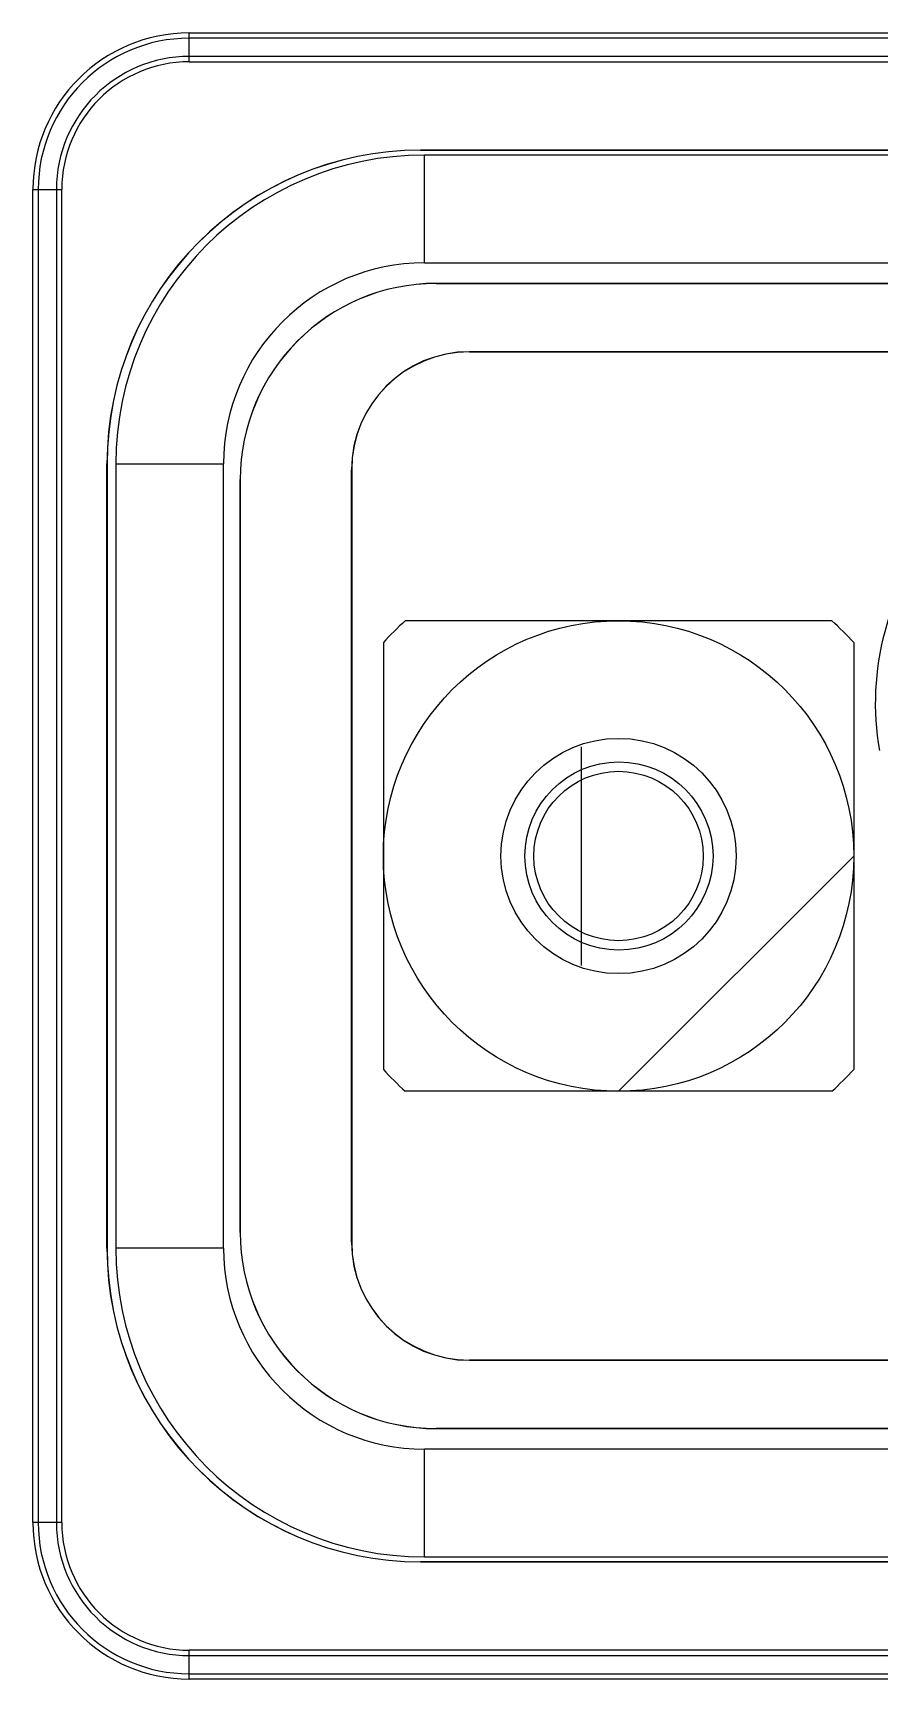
# Model space of a CAD drawing. Header units: millimetres. Extents: x 2423 to 7028, y 909 to 2460.
# Drawn here: x 5317.9 to 5328.69, y 2045.59 to 2066.58 of the extents above; entities that cross this region are included whole.
import ezdxf

# ---------------------------------------------------------------- set-up
doc = ezdxf.new("R2010")
doc.units = ezdxf.units.MM

msp = doc.modelspace()

# ---------------------------------------------------------------- linework, layer by layer
for p, q in [((5319.893, 2066.214), (5319.893, 2066.582)), ((5319.893, 2066.582), (5377.893, 2066.582)), ((5377.893, 2066.514), (5319.893, 2066.514)), ((5377.893, 2066.282), (5319.893, 2066.282)), ((5319.893, 2066.214), (5377.893, 2066.214)), ((5322.843, 2065.086), (5322.843, 2065.087)), ((5322.843, 2065.087), (5374.943, 2065.087)), ((5374.943, 2065.086), (5322.843, 2065.086)), ((5322.893, 2063.65), (5322.893, 2065.024)), ((5374.893, 2065.024), (5322.893, 2065.024)), ((5317.898, 2047.587), (5317.898, 2064.587)), ((5317.898, 2064.587), (5318.266, 2064.587)), ((5317.966, 2064.587), (5317.966, 2047.587)), ((5318.198, 2064.587), (5318.198, 2047.587)), ((5318.266, 2047.587), (5318.266, 2064.587)), ((5322.893, 2063.65), (5374.893, 2063.65)), ((5323.043, 2063.387), (5323.043, 2063.388)), ((5374.743, 2063.388), (5323.043, 2063.388)), ((5323.043, 2063.387), (5374.743, 2063.387)), ((5323.468, 2062.516), (5323.468, 2062.517)), ((5323.468, 2062.517), (5374.318, 2062.517)), ((5374.318, 2062.516), (5323.468, 2062.516)), ((5318.843, 2051.087), (5318.843, 2061.087)), ((5318.843, 2061.087), (5318.844, 2061.087)), ((5318.844, 2061.087), (5318.844, 2051.087)), ((5318.955, 2061.087), (5318.955, 2051.087)), ((5318.955, 2061.087), (5320.33, 2061.087)), ((5320.33, 2051.087), (5320.33, 2061.087)), ((5321.963, 2051.162), (5321.963, 2061.012)), ((5321.963, 2061.012), (5321.964, 2061.012)), ((5321.964, 2061.012), (5321.964, 2051.162)), ((5320.542, 2060.887), (5320.542, 2051.287)), ((5320.542, 2060.887), (5320.543, 2060.887)), ((5320.543, 2051.287), (5320.543, 2060.887)), ((5328.088, 2059.087), (5322.647, 2059.087)), ((5322.368, 2058.808), (5322.368, 2053.366)), ((5328.368, 2058.808), (5328.368, 2053.366)), ((5324.893, 2057.481), (5324.893, 2054.693)), ((5325.368, 2053.087), (5328.368, 2056.087)), ((5328.088, 2053.087), (5322.647, 2053.087)), ((5320.543, 2051.287), (5320.542, 2051.287)), ((5321.964, 2051.162), (5321.963, 2051.162)), ((5318.844, 2051.087), (5318.843, 2051.087)), ((5320.33, 2051.087), (5318.955, 2051.087)), ((5323.468, 2049.658), (5323.468, 2049.658)), ((5374.318, 2049.658), (5323.468, 2049.658)), ((5323.468, 2049.658), (5374.318, 2049.658)), ((5323.043, 2048.786), (5323.043, 2048.787)), ((5374.743, 2048.787), (5323.043, 2048.787)), ((5323.043, 2048.786), (5374.743, 2048.786)), ((5322.893, 2047.15), (5322.893, 2048.524)), ((5374.893, 2048.524), (5322.893, 2048.524)), ((5318.266, 2047.587), (5317.898, 2047.587)), ((5322.893, 2047.15), (5374.893, 2047.15)), ((5322.843, 2047.087), (5322.843, 2047.088)), ((5322.843, 2047.088), (5374.943, 2047.088)), ((5374.943, 2047.087), (5322.843, 2047.087)), ((5319.893, 2045.592), (5319.893, 2045.96)), ((5377.893, 2045.96), (5319.893, 2045.96)), ((5319.893, 2045.892), (5377.893, 2045.892)), ((5319.893, 2045.661), (5377.893, 2045.661)), ((5377.893, 2045.592), (5319.893, 2045.592))]:
    msp.add_line(p, q)
for centre, radius in [((5325.368, 2056.087), 3), ((5325.368, 2056.087), 1.5), ((5325.373, 2056.087), 1.2), ((5325.368, 2056.087), 1.08)]:
    msp.add_circle(centre, radius)
for centre, radius, start, end in [((5319.893, 2064.587), 1.995, 90, 180), ((5319.893, 2064.587), 1.927, 90, 180), ((5319.893, 2064.587), 1.695, 90, 180), ((5319.893, 2064.587), 1.627, 90, 180), ((5322.843, 2061.087), 4, 90, 180), ((5322.843, 2061.087), 3.999, 90, 180), ((5322.893, 2061.087), 3.937, 90, 180), ((5322.893, 2061.087), 2.563, 90, 180), ((5323.043, 2060.887), 2.501, 90, 180), ((5323.043, 2060.887), 2.5, 90, 180), ((5323.468, 2061.012), 1.505, 90, 180), ((5323.468, 2061.012), 1.504, 90, 180), ((5332.143, 2058.037), 3.5, 90, 189.93), ((5325.368, 2056.087), 4.05, 132.2054, 137.7946), ((5325.368, 2056.087), 4.05, 42.2054, 47.7946), ((5325.368, 2056.087), 4.05, 222.2054, 227.7946), ((5325.368, 2056.087), 4.05, 312.2054, 317.7946), ((5323.043, 2051.287), 2.501, 180, 270), ((5323.043, 2051.287), 2.5, 180, 270), ((5323.468, 2051.162), 1.505, 180, 270), ((5323.468, 2051.162), 1.504, 180, 270), ((5322.843, 2051.087), 4, 180, 270), ((5322.843, 2051.087), 3.999, 180, 270), ((5322.893, 2051.087), 3.937, 180, 270), ((5322.893, 2051.087), 2.563, 180, 270), ((5319.893, 2047.587), 1.995, 180, 270), ((5319.893, 2047.587), 1.927, 180, 270), ((5319.893, 2047.587), 1.695, 180, 270), ((5319.893, 2047.587), 1.627, 180, 270)]:
    msp.add_arc(centre, radius, start, end)

doc.saveas('drawing.dxf')
